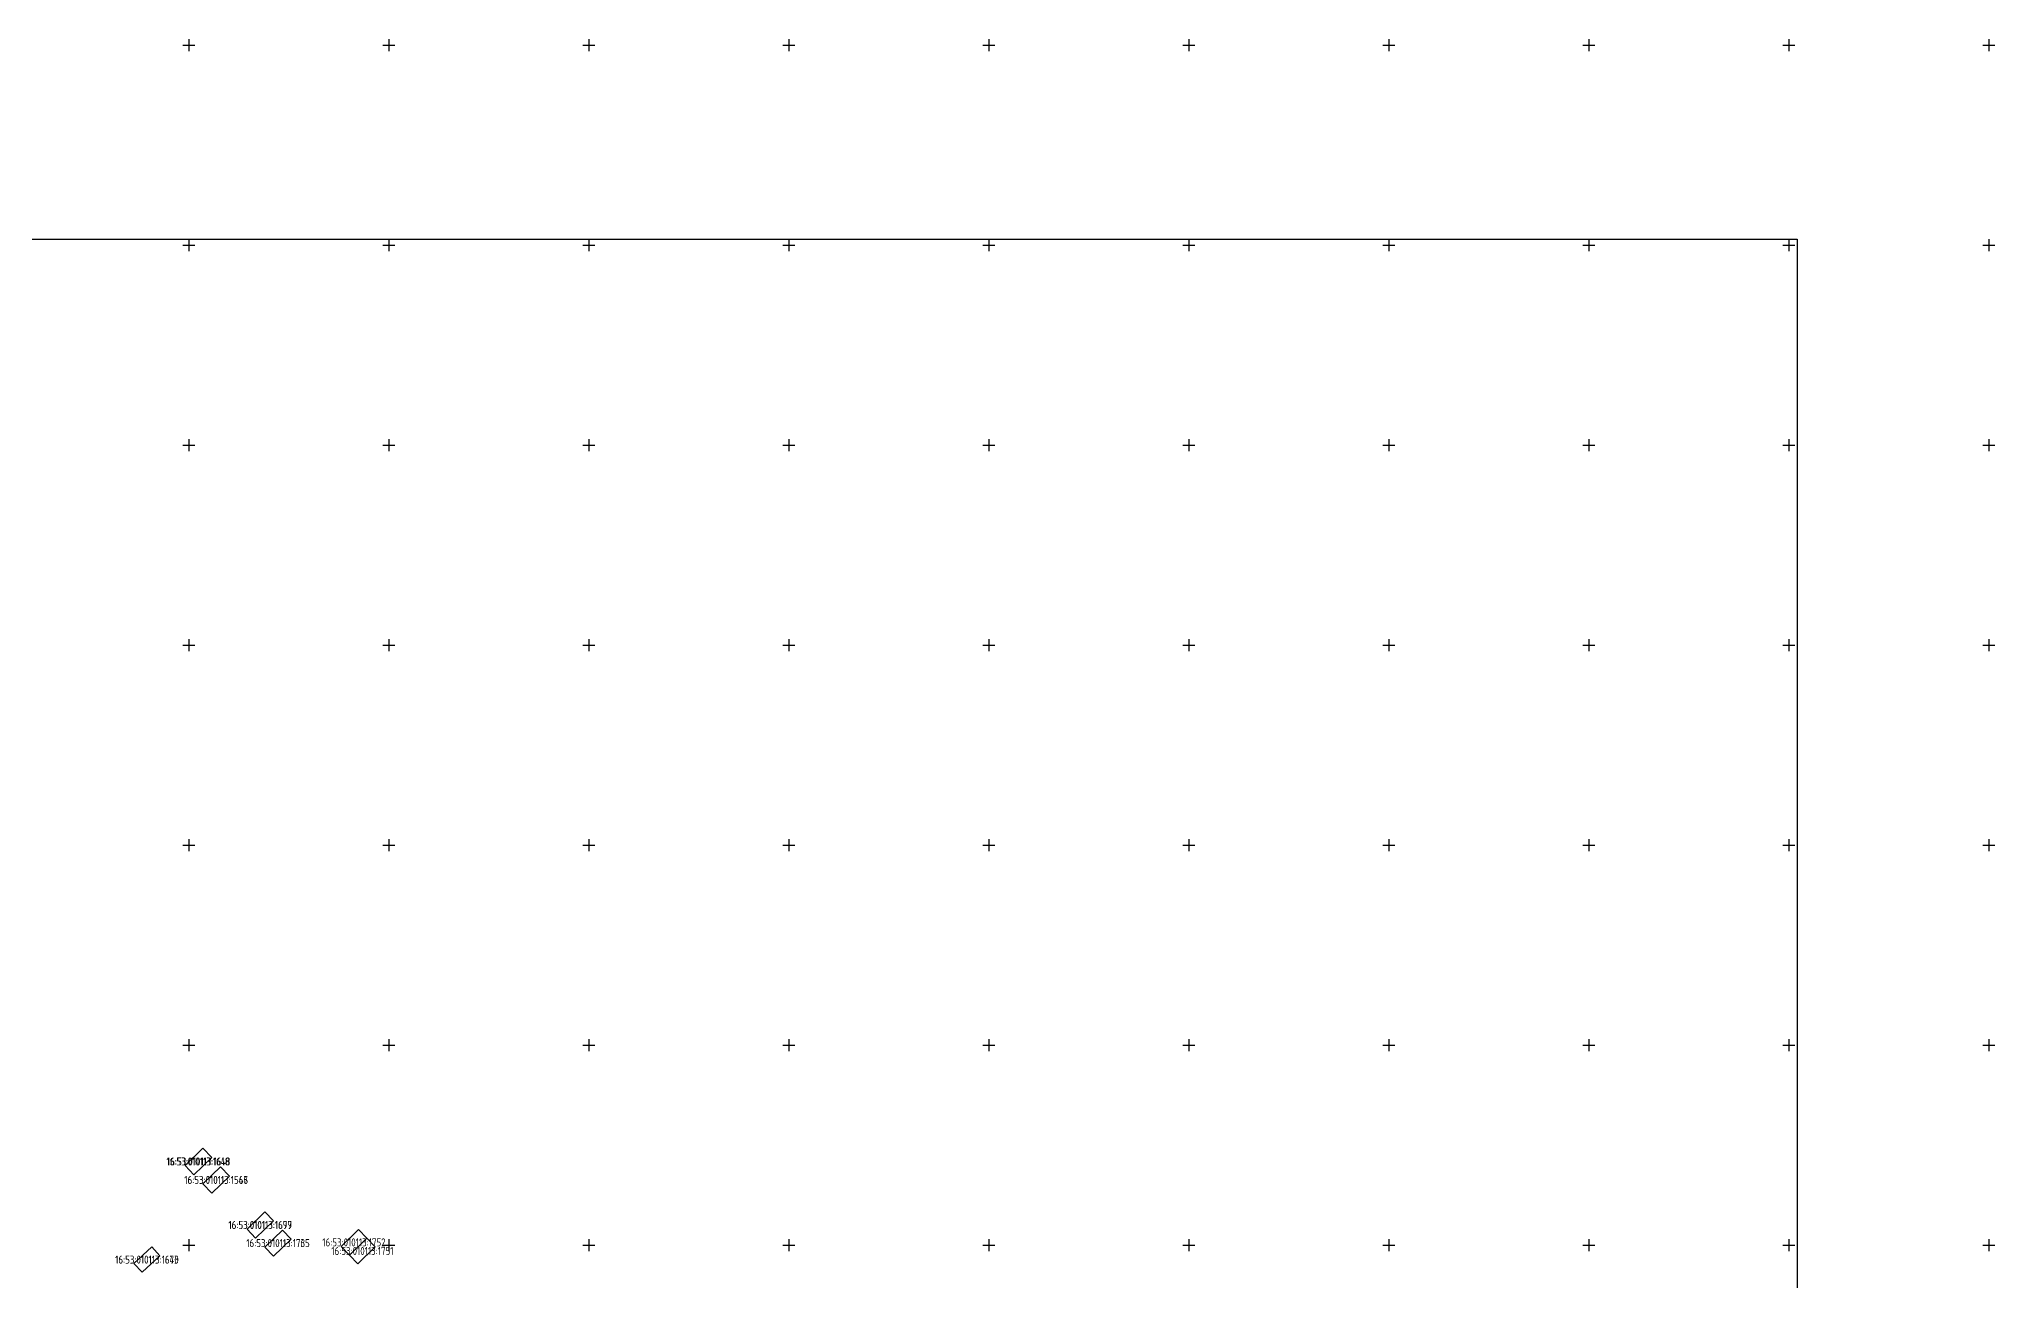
# Model space of a CAD drawing. Header units: metres. Extents: x 2284092 to 2335310, y 454860 to 483236.
# Drawn here: x 2285262.6 to 2285751.5, y 455741 to 456051.5 of the extents above; entities that cross this region are included whole.
import ezdxf
from ezdxf.enums import TextEntityAlignment as Align

# ---------------------------------------------------------------- set-up
doc = ezdxf.new("R2010")
doc.units = ezdxf.units.M
doc.linetypes.add('ЛИНИЯ_1.5-1.5', pattern=[3, 1.5, -1.5])
for name, color, linetype in [('0 @ 0.5', 7, 'Continuous'), ('D', 1, 'Continuous'), ('LABELS', 254, 'Continuous'), ('P', 94, 'Continuous')]:
    doc.layers.add(name, color=color, linetype=linetype)
doc.styles.get("Standard").update_dxf_attribs({"font": 'eskdu.shx'})

# ---------------------------------------------------------------- blocks, each defined once
blk = doc.blocks.new('Крест сетки')
at = {"color": 72, "linetype": 'Continuous'}
for p, q in [((-3, 0), (3, 0)), ((0, 3), (0, -3))]:
    blk.add_line(p, q, dxfattribs=at)

msp = doc.modelspace()

# ---------------------------------------------------------------- linework, layer by layer
at = {"linetype": 'Continuous'}
msp.add_lwpolyline([(2284091.77, 456001.5), (2285702.08, 456001.5), (2285702.08, 454859.8), (2284091.77, 454859.8)], close=True, dxfattribs=at)
at = {"layer": 'D', "linetype": 'Continuous'}
for points in [[(2285303.49, 455774.19), (2285305.72, 455771.88), (2285301.27, 455767.59), (2285299.05, 455769.9)], [(2285303.5, 455765.29), (2285307.94, 455769.57), (2285310.17, 455767.26), (2285305.73, 455762.98)], [(2285314.54, 455754), (2285319.01, 455758.27), (2285321.15, 455756.04), (2285316.68, 455751.76)], [(2285319.02, 455749.45), (2285323.38, 455753.72), (2285325.55, 455751.5), (2285321.19, 455747.24)], [(2285286.28, 455745.39), (2285290.73, 455749.53), (2285292.77, 455747.34), (2285288.32, 455743.2)]]:
    msp.add_lwpolyline(points, close=True, dxfattribs=at)
at = {"layer": 'P', "linetype": 'Continuous'}
for points in [[(2285299.05, 455769.9), (2285303.49, 455774.19), (2285305.72, 455771.88), (2285301.27, 455767.59)], [(2285299.05, 455769.9), (2285303.49, 455774.19), (2285305.72, 455771.88), (2285301.27, 455767.59)], [(2285303.5, 455765.29), (2285307.94, 455769.57), (2285310.17, 455767.26), (2285305.73, 455762.98)], [(2285314.54, 455754), (2285319.01, 455758.27), (2285321.15, 455756.04), (2285316.68, 455751.76)], [(2285314.54, 455754), (2285319.01, 455758.27), (2285321.15, 455756.04), (2285316.68, 455751.76)], [(2285319.02, 455749.45), (2285323.38, 455753.72), (2285325.55, 455751.5), (2285321.19, 455747.24)], [(2285319.02, 455749.45), (2285323.38, 455753.72), (2285325.55, 455751.5), (2285321.19, 455747.24)], [(2285338.05, 455749.66), (2285342.41, 455753.86), (2285344.5, 455751.7), (2285340.14, 455747.49)], [(2285286.28, 455745.39), (2285290.73, 455749.53), (2285292.77, 455747.34), (2285288.32, 455743.2)], [(2285286.28, 455745.39), (2285290.73, 455749.53), (2285292.77, 455747.34), (2285288.32, 455743.2)], [(2285340.14, 455747.49), (2285344.5, 455751.7), (2285346.61, 455749.54), (2285342.25, 455745.34)]]:
    msp.add_lwpolyline(points, close=True, dxfattribs=at)

# ---------------------------------------------------------------- block references
at = {"layer": '0 @ 0.5', "linetype": 'ЛИНИЯ_1.5-1.5', "xscale": 0.5, "yscale": 0.5, "zscale": 0.5}
for p in [(2285300, 456050), (2285350, 456050), (2285400, 456050), (2285450, 456050), (2285500, 456050), (2285550, 456050), (2285600, 456050), (2285650, 456050), (2285700, 456050), (2285750, 456050), (2285300, 456000), (2285350, 456000), (2285400, 456000), (2285450, 456000), (2285500, 456000), (2285550, 456000), (2285600, 456000), (2285650, 456000), (2285700, 456000), (2285750, 456000), (2285300, 455950), (2285350, 455950), (2285400, 455950), (2285450, 455950), (2285500, 455950), (2285550, 455950), (2285600, 455950), (2285650, 455950), (2285700, 455950), (2285750, 455950), (2285300, 455900), (2285350, 455900), (2285400, 455900), (2285450, 455900), (2285500, 455900), (2285550, 455900), (2285600, 455900), (2285650, 455900), (2285700, 455900), (2285750, 455900), (2285300, 455850), (2285350, 455850), (2285400, 455850), (2285450, 455850), (2285500, 455850), (2285550, 455850), (2285600, 455850), (2285650, 455850), (2285700, 455850), (2285750, 455850), (2285300, 455800), (2285350, 455800), (2285400, 455800), (2285450, 455800), (2285500, 455800), (2285550, 455800), (2285600, 455800), (2285650, 455800), (2285700, 455800), (2285750, 455800), (2285300, 455750), (2285350, 455750), (2285400, 455750), (2285450, 455750), (2285500, 455750), (2285550, 455750), (2285600, 455750), (2285650, 455750), (2285700, 455750), (2285750, 455750)]:
    msp.add_blockref('Крест сетки', p, dxfattribs=at)

# ---------------------------------------------------------------- texts
at = {"layer": 'LABELS', "color": 0}
for s, p in [('16:53:010113:1648', (2285302.38, 455770.89)), ('16:53:010113:1618', (2285302.38, 455770.89)), ('16:53:010113:1546', (2285306.83, 455766.28)), ('16:53:010113:1567', (2285306.83, 455766.28)), ('16:53:010113:1699', (2285317.85, 455755.02)), ('16:53:010113:1677', (2285317.85, 455755.02)), ('16:53:010113:1640', (2285289.52, 455746.36)), ('16:53:010113:1673', (2285289.52, 455746.36)), ('16:53:010113:1765', (2285322.29, 455750.48)), ('16:53:010113:1735', (2285322.29, 455750.48)), ('16:53:010113:1752', (2285341.27, 455750.67)), ('16:53:010113:1751', (2285343.38, 455748.52))]:
    msp.add_text(s, height=2, dxfattribs=at).set_placement(p, align=Align.MIDDLE_CENTER)

doc.saveas('drawing.dxf')
